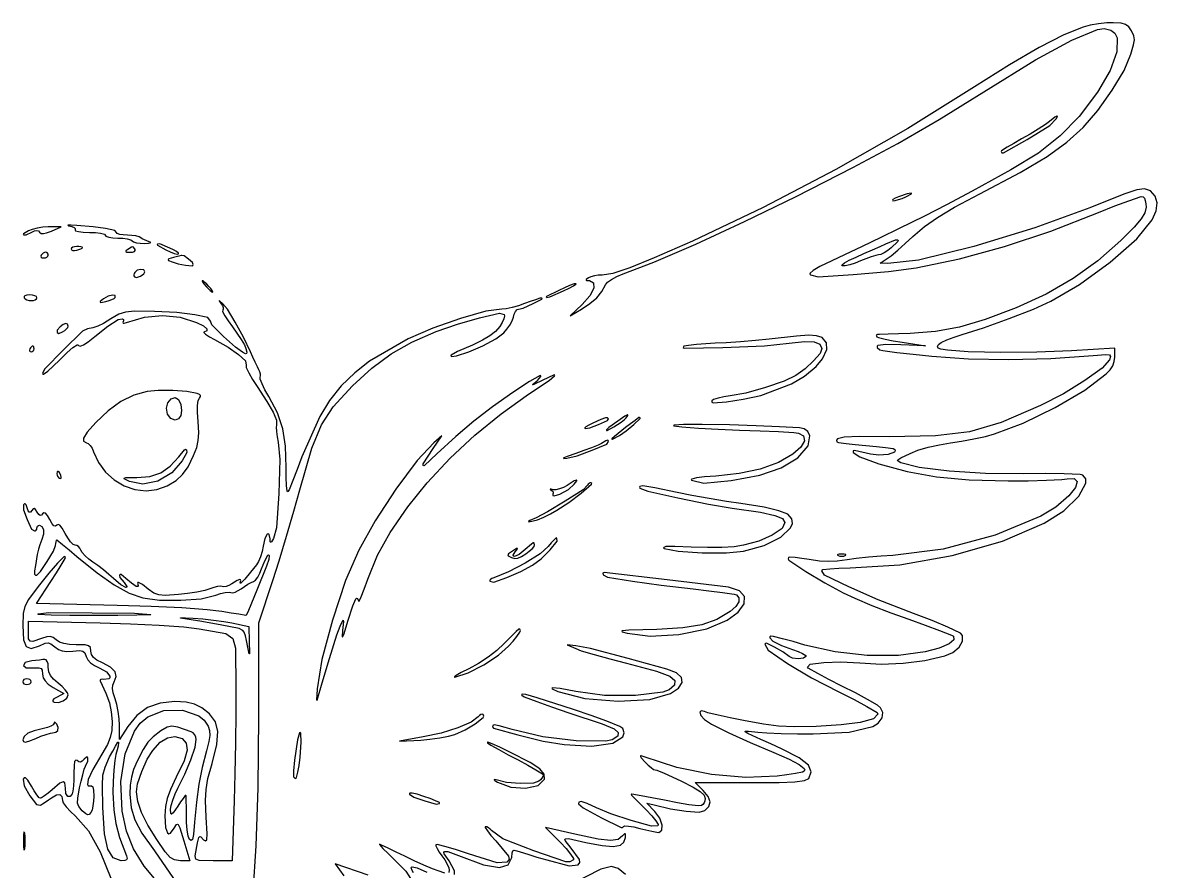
# Model space of a CAD drawing. Extents: x 0 to 79.8, y 5.2 to 101.9.
# Drawn here: x 0 to 79.8, y 42.3 to 101.9 of the extents above; entities that cross this region are included whole.
import ezdxf

# ---------------------------------------------------------------- set-up
doc = ezdxf.new("R2010")
doc.units = 0

msp = doc.modelspace()

# ---------------------------------------------------------------- linework, layer by layer
at = {"color": 7}
for points in [[(74.573646, 101.623028), (73.206004, 101.078644), (71.470859, 100.190175), (69.392203, 98.983058), (66.939251, 97.431751), (62.235274, 94.50242), (57.193212, 91.627242), (52.064414, 88.942971), (47.099941, 86.587571), (44.403603, 85.398491), (42.687133, 84.70435), (41.507246, 84.309046), (40.745383, 84.197205), (40.476267, 84.18177), (40.201421, 84.138092), (39.95942, 84.075109), (39.79995, 84.000268), (39.633868, 83.88758), (39.616642, 83.840649), (39.654167, 83.809721), (39.84995, 83.803331), (40.130333, 83.639782), (40.171969, 83.282622), (39.893812, 82.73874), (39.34995, 82.135913), (38.499951, 81.332999), (39.29995, 81.798467), (39.888828, 82.185692), (40.364645, 82.597247), (40.729804, 83.034878), (40.986768, 83.500269), (41.124012, 83.687859), (41.403488, 83.892119), (41.77956, 84.092534), (42.227731, 84.270574), (44.382285, 85.0937), (47.342759, 86.378747), (50.760305, 87.958549), (54.399931, 89.731703), (58.38585, 91.758112), (61.544326, 93.457004), (64.443408, 95.137986), (67.599915, 97.092972), (71.232539, 99.333516), (73.776329, 100.706658), (75.589386, 101.464116), (76.06369, 101.534889), (76.529992, 101.422928), (76.811451, 101.200867), (76.958267, 100.873795), (76.94214, 99.895922), (76.474645, 98.578599), (75.577761, 97.050961), (74.297175, 95.35226), (72.96619, 93.975777), (71.423798, 92.772524), (69.499912, 91.596961), (66.763599, 90.098212), (64.971624, 89.139593), (63.422329, 88.345422), (61.599922, 87.448133), (60.357799, 86.848835), (59.023251, 86.210095), (57.790897, 85.624537), (56.900609, 85.207058), (56.056944, 84.800684), (55.581384, 84.524866), (55.374739, 84.333681), (55.358286, 84.264186), (55.400611, 84.206662), (55.948705, 84.080766), (58.405966, 84.226469), (60.875301, 84.435814), (62.824239, 84.704487), (65.873945, 85.337654), (69.034899, 86.198595), (72.297205, 87.283939), (75.651353, 88.591172), (76.796968, 89.054104), (77.794136, 89.424452), (78.646112, 89.717278), (78.801349, 89.699366), (78.87796, 89.611914), (78.941576, 89.434004), (78.985295, 89.210198), (78.9999, 88.968326), (78.916008, 88.574826), (78.662627, 88.145716), (78.170487, 87.57111), (77.234628, 86.630132), (75.608825, 85.187376), (73.880384, 83.943537), (71.98411, 82.857452), (69.854656, 81.887354), (67.68713, 81.072124), (65.880048, 80.54167), (64.191431, 80.229151), (62.399921, 80.083497), (61.581955, 80.055954), (60.862944, 80.031728), (60.249969, 80.011065), (60.116591, 80.006538), (60.056984, 79.993744), (60.027435, 79.96179), (60.031445, 79.916011), (60.070529, 79.863003), (60.184013, 79.799348), (60.651006, 79.691981), (61.21321, 79.580148), (61.853859, 79.473563), (63.49992, 79.221394), (61.749922, 79.288702), (60.709086, 79.30617), (60.147012, 79.237845), (60.083338, 79.184067), (60.088266, 79.100867), (60.283214, 78.934361), (60.494946, 78.88102), (61.472257, 78.759097), (62.622619, 78.62673), (63.93321, 78.490373), (66.515321, 78.308889), (69.348214, 78.255396), (72.307154, 78.328482), (75.270099, 78.528001), (76.169799, 78.601162), (76.428897, 78.578078), (76.49897, 78.469564), (76.417463, 78.233086), (75.918495, 77.643971), (74.704188, 76.774417), (73.197808, 75.854424), (71.572277, 75.015763), (68.809147, 73.83454), (66.577311, 73.181703), (64.202814, 72.880724), (60.95569, 72.825748), (58.827721, 72.841999), (57.75811, 72.792036), (57.292769, 72.672523), (57.222715, 72.584996), (57.255696, 72.477848), (57.361741, 72.424507), (57.903586, 72.348916), (58.548068, 72.275125), (59.289347, 72.210862), (60.030973, 72.146236), (60.676571, 72.071344), (61.218238, 71.994314), (61.32798, 71.938893), (61.362645, 71.834156), (61.29927, 71.74385), (60.8566, 71.584205), (60.205953, 71.51806), (59.628059, 71.595805), (58.498005, 71.868928), (58.402084, 71.826341), (58.411457, 71.72181), (58.862686, 71.405582), (60.199924, 70.931315), (62.20641, 70.371006), (64.260035, 70.000207), (66.553929, 69.791845), (69.299913, 69.723879), (70.719218, 69.734019), (72.005262, 69.765443), (73.081178, 69.809877), (73.454299, 69.866569), (73.940767, 69.88943), (74.147807, 69.670099), (74.040466, 69.244233), (73.576364, 68.671678), (72.650456, 67.864598), (71.598598, 67.230345), (68.396095, 65.910139), (64.726863, 64.919445), (61.199923, 64.479621), (60.376047, 64.429078), (59.470838, 64.351265), (58.620434, 64.260044), (57.981759, 64.168926), (57.281115, 64.076844), (56.655428, 64.048761), (56.024722, 64.083907), (55.308359, 64.184149), (54.782308, 64.26794), (54.324197, 64.323798), (53.940449, 64.357519), (53.861115, 64.328143), (53.827414, 64.234215), (53.878493, 64.148487), (55.078781, 63.357287), (56.400594, 62.550577), (57.705665, 61.847289), (58.525862, 61.465368), (59.719279, 60.967448), (61.041557, 60.448353), (62.305659, 59.985245), (63.46497, 59.570916), (64.468194, 59.199609), (65.327345, 58.872493), (65.462775, 58.792367), (65.488063, 58.54427), (65.145205, 58.251944), (64.444436, 57.949732), (63.472558, 57.68778), (61.586019, 57.430471), (59.396175, 57.436698), (57.127914, 57.690193), (54.999931, 58.178772), (54.173646, 58.415538), (53.428683, 58.614471), (52.801181, 58.770486), (52.599934, 58.7927), (52.531992, 58.752279), (52.532396, 58.673223), (52.742547, 58.458816), (53.358724, 58.146132), (54.133542, 57.863402), (54.528224, 57.724738), (54.843752, 57.581155), (55.06162, 57.44969), (55.079113, 57.366619), (54.898857, 57.241565), (54.526305, 57.205235), (54.138054, 57.244622), (53.889932, 57.368295), (53.456178, 57.691953), (52.864939, 58.027066), (52.29815, 58.297472), (52.231711, 58.292154), (52.199934, 58.233565), (52.415436, 57.816188), (53.787016, 56.887117), (55.48004, 55.874416), (57.38685, 54.885433), (58.462605, 54.345758), (59.357502, 53.857742), (60.092978, 53.427266), (60.137392, 53.308624), (59.819856, 52.987574), (58.890879, 52.739774), (57.56167, 52.554731), (55.79993, 52.454251), (54.257578, 52.428825), (53.153737, 52.472084), (52.091181, 52.602472), (50.699936, 52.860658), (49.755152, 53.059783), (48.902126, 53.250934), (48.189221, 53.419935), (47.949939, 53.498007), (47.707628, 53.543471), (47.611472, 53.445021), (47.687652, 53.226196), (47.950789, 52.944789), (48.436389, 52.608635), (49.662458, 51.999037), (51.16096, 51.310979), (52.82044, 50.608269), (53.910545, 50.139338), (54.596247, 49.775669), (54.959897, 49.492163), (55.001678, 49.393685), (54.961023, 49.294738), (54.845209, 49.232549), (54.346017, 49.136777), (53.746421, 49.039869), (53.061564, 48.951178), (50.843903, 48.85603), (48.436323, 49.066159), (46.001255, 49.557964), (43.699945, 50.307072), (43.484434, 50.381575), (43.457113, 50.375175), (43.448863, 50.348354), (43.497804, 50.252602), (43.784808, 49.932337), (43.985145, 49.728631), (44.186147, 49.556594), (44.363964, 49.431297), (44.4702, 49.400312), (44.606258, 49.373173), (45.100802, 49.163633), (45.68299, 48.903302), (46.335335, 48.594597), (47.15562, 48.178891), (47.641582, 47.876104), (47.913514, 47.624035), (47.99994, 47.388322), (47.979575, 47.227351), (47.919717, 47.074642), (47.831313, 46.952742), (47.726843, 46.882964), (47.532257, 46.859015), (46.850442, 46.949711), (46.038182, 47.081379), (45.126846, 47.257349), (44.23455, 47.436256), (43.483473, 47.575952), (42.826228, 47.691173), (42.80794, 47.686235), (42.799946, 47.669062), (42.817864, 47.624189), (43.108383, 47.320035), (43.447444, 46.973784), (43.849945, 46.575628), (44.249653, 46.163113), (44.533321, 45.816273), (44.696114, 45.555986), (44.699547, 45.50064), (44.660069, 45.461699), (44.217807, 45.440435), (42.786816, 45.836964), (41.3617, 46.295548), (40.356598, 46.723635), (39.701659, 47.034512), (39.279635, 47.174563), (39.117175, 47.137619), (39.094589, 47.00899), (39.405055, 46.71694), (40.714596, 46.034293), (42.086043, 45.351873), (42.17869, 45.348544), (42.24315, 45.415175), (42.315361, 45.463511), (42.604503, 45.441302), (42.970231, 45.383676), (43.393531, 45.285564), (43.831047, 45.176338), (44.241196, 45.084109), (44.586917, 45.014968), (44.743529, 45.000317), (44.95227, 45.147255), (44.978544, 45.504937), (44.794964, 45.997852), (44.449944, 46.467901), (43.899945, 47.057373), (44.399944, 46.926925), (45.559267, 46.664098), (46.655618, 46.497335), (47.573377, 46.426524), (47.960244, 46.529275), (48.254041, 46.813736), (48.344045, 47.147242), (48.215259, 47.528061), (47.864721, 47.950917), (47.299941, 48.500313), (51.142678, 48.500313), (53.197295, 48.511729), (54.302281, 48.557956), (54.97366, 48.640781), (55.272812, 48.800313), (55.453774, 49.258007), (55.268055, 49.724505), (54.608708, 50.240959), (53.351619, 50.875695), (52.606018, 51.218226), (51.896992, 51.544796), (51.297089, 51.821827), (50.999936, 51.960353), (50.808528, 52.071547), (50.7973, 52.10169), (50.821369, 52.123029), (51.038022, 52.124699), (51.699935, 52.047832), (52.337266, 51.992238), (53.340558, 51.950166), (54.478213, 51.924845), (55.59993, 51.922511), (58.13015, 52.054596), (59.782177, 52.447914), (60.16454, 52.686552), (60.433582, 53.048168), (60.492357, 53.422313), (60.331497, 53.765187), (60.104775, 53.9503), (59.408035, 54.35241), (58.560717, 54.81214), (57.61397, 55.293651), (56.688502, 55.760383), (55.909055, 56.17412), (55.242972, 56.541982), (55.19993, 56.615233), (55.385336, 56.833774), (56.33744, 56.951017), (57.536544, 56.988359), (58.86019, 56.913673), (60.370919, 56.84175), (61.927942, 56.905031), (63.449074, 57.096893), (64.851809, 57.410582), (65.402683, 57.651226), (65.846383, 58.028996), (66.096587, 58.457578), (66.092365, 58.84786), (65.941481, 59.010818), (65.047881, 59.423575), (63.949899, 59.890543), (62.637832, 60.399297), (60.171191, 61.364308), (58.091954, 62.273767), (56.392811, 63.091497), (56.199929, 63.402527), (56.272199, 63.48613), (56.755905, 63.545353), (57.391927, 63.587103), (58.201243, 63.600294), (61.67578, 63.819226), (65.370204, 64.476863), (68.8934, 65.480836), (71.844796, 66.744096), (73.22787, 67.624513), (74.279315, 68.651268), (74.769947, 69.558232), (74.764047, 69.87654), (74.562794, 70.123222), (74.371146, 70.181063), (73.245924, 70.212958), (71.929556, 70.23027), (70.412799, 70.222922), (67.697884, 70.251304), (65.162719, 70.404266), (63.036968, 70.651984), (61.741965, 70.984851), (61.556538, 71.095963), (61.530702, 71.150304), (61.552372, 71.206437), (61.75092, 71.349661), (62.399921, 71.657255), (62.959585, 71.875731), (63.68054, 72.084552), (64.469916, 72.262337), (65.245179, 72.38712), (66.012245, 72.50277), (66.875723, 72.6666), (67.701874, 72.850067), (68.345175, 73.025042), (70.363666, 73.777777), (72.603291, 74.87521), (74.6834, 76.10348), (76.186523, 77.25182), (76.467506, 77.540336), (76.656125, 77.819667), (76.763458, 78.108493), (76.799903, 78.424463), (76.799903, 79.045564), (73.749907, 78.87292), (71.329107, 78.775864), (68.782867, 78.751913), (66.497304, 78.794642), (65.037184, 78.914614), (64.572647, 78.986357), (64.381363, 79.060673), (64.338054, 79.164488), (64.410378, 79.312877), (64.580201, 79.446368), (64.996125, 79.634944), (65.509506, 79.831159), (66.073109, 80.010084), (67.561282, 80.481727), (69.36312, 81.131031), (71.090034, 81.807168), (72.299909, 82.351235), (74.326099, 83.521769), (76.477419, 85.10185), (78.351356, 86.750138), (79.422714, 88.084174), (79.713896, 88.709648), (79.78973, 89.278264), (79.64634, 89.754482), (79.303415, 90.116349), (78.886025, 90.250109), (78.357809, 90.188715), (77.446763, 89.883795), (75.05342, 88.932627), (71.170713, 87.51216), (66.891781, 86.21553), (62.994835, 85.232677), (60.842832, 85.010757), (60.299924, 85.021248), (60.799924, 85.356348), (61.071557, 85.559498), (61.534922, 85.953025), (62.065546, 86.423243), (62.599921, 86.917022), (63.416349, 87.612716), (64.329746, 88.252178), (65.530876, 88.961479), (67.299915, 89.903557), (70.140394, 91.417069), (72.03569, 92.542968), (73.419971, 93.531866), (74.565843, 94.569125), (75.615583, 95.776411), (76.623826, 97.188176), (77.453362, 98.587204), (77.937525, 99.736155), (78.124804, 100.379059), (78.177778, 100.740934), (78.134415, 101.030675), (77.985082, 101.366805), (77.783966, 101.648865), (77.561099, 101.81172), (77.241669, 101.899703), (76.69334, 101.944039), (76.232035, 101.934913), (75.660888, 101.867807), (75.077333, 101.759611), (74.573646, 101.623028), (74.573646, 101.623028)], [(72.199909, 94.988812), (71.916309, 94.782573), (71.420848, 94.466258), (70.841707, 94.115238), (70.249911, 93.775184), (69.694034, 93.458697), (69.22585, 93.179747), (68.825083, 92.93242), (68.799913, 92.88713), (68.858817, 92.784471), (68.97717, 92.783519), (70.63181, 93.737359), (72.222896, 94.71053), (72.687892, 95.180811), (72.765302, 95.339859), (72.758888, 95.368251), (72.730359, 95.374024), (72.580182, 95.288763), (72.199909, 94.988812), (72.199909, 94.988812)], [(61.599922, 89.700261), (61.349429, 89.595809), (61.193673, 89.508059), (61.167531, 89.456761), (61.199923, 89.424498), (61.354881, 89.440016), (61.588047, 89.500826), (61.848198, 89.588331), (62.099922, 89.693038), (62.498435, 89.897204), (62.514647, 89.935453), (62.482003, 89.961148), (62.19784, 89.916469), (61.599922, 89.700261), (61.599922, 89.700261)], [(0.399999, 87.300264), (0.061479, 87.088667), (0.043312, 87.047676), (0.071992, 87.013214), (0.238421, 87.022291), (0.638582, 87.220913), (0.841968, 87.314319), (0.989543, 87.341206), (1.101066, 87.307433), (1.190379, 87.215829), (1.296077, 87.130167), (1.454527, 87.109581), (1.684176, 87.158522), (2.014943, 87.287352), (2.699996, 87.584607), (1.799998, 87.585348), (1.418751, 87.564648), (1.017499, 87.501911), (0.65471, 87.410092), (0.399999, 87.300264), (0.399999, 87.300264)], [(3.253387, 87.667371), (3.45734, 87.617821), (3.610381, 87.545999), (3.69107, 87.465057), (3.691583, 87.386652), (3.686688, 87.343751), (3.716633, 87.312642), (3.926616, 87.253466), (4.257102, 87.212974), (4.688191, 87.200264), (5.114385, 87.185836), (5.473401, 87.141514), (5.74133, 87.078498), (5.799993, 87.000265), (5.853049, 86.922594), (6.0609, 86.859015), (6.347765, 86.814724), (6.688188, 86.800265), (7.037354, 86.785642), (7.351786, 86.741515), (7.60005, 86.678043), (7.69999, 86.600265), (7.794141, 86.524291), (8.004133, 86.46583), (8.270103, 86.429246), (8.561793, 86.423466), (8.836245, 86.438129), (8.97569, 86.467469), (8.989456, 86.483996), (8.981491, 86.503976), (8.899989, 86.542878), (8.732911, 86.59297), (8.561676, 86.663876), (8.410798, 86.743575), (8.30999, 86.819678), (8.189161, 86.889633), (7.952552, 86.947217), (7.664878, 86.986998), (7.359991, 87.000265), (7.068714, 87.013212), (6.823241, 87.052844), (6.646396, 87.109841), (6.599992, 87.179257), (6.485266, 87.32632), (5.832852, 87.467498), (4.946448, 87.593696), (3.799995, 87.689965), (3.40558, 87.712225), (3.18568, 87.71292), (3.17593, 87.704931), (3.180909, 87.693351), (3.253387, 87.667371), (3.253387, 87.667371)], [(3.399996, 86.01899), (3.431503, 85.958225), (3.517496, 85.92169), (3.646731, 85.915393), (3.799995, 85.942316), (3.953272, 85.987957), (4.082495, 86.038714), (4.179422, 86.088178), (4.199995, 86.123592), (4.178084, 86.153522), (4.082495, 86.177743), (3.953324, 86.194731), (3.799995, 86.200266), (3.646867, 86.186957), (3.517496, 86.147016), (3.429907, 86.088286), (3.399996, 86.01899), (3.399996, 86.01899)], [(7.399991, 86.000266), (7.256598, 85.897042), (7.242787, 85.871794), (7.251062, 85.844231), (7.318023, 85.810439), (7.561794, 85.803329), (7.732096, 85.816161), (7.853307, 85.859335), (7.907727, 85.924342), (7.89999, 86.000266), (7.798683, 86.148326), (7.733806, 86.180641), (7.649739, 86.15704), (7.399991, 86.000266), (7.399991, 86.000266)], [(10.06886, 85.976966), (10.371588, 85.829651), (10.644728, 85.723348), (10.866866, 85.659831), (10.949567, 85.683181), (10.962178, 85.71435), (10.948547, 85.745086), (10.815792, 85.85106), (10.606984, 85.973558), (10.337119, 86.09764), (9.637685, 86.381784), (9.47715, 86.378032), (9.451724, 86.340568), (9.47372, 86.300994), (10.06886, 85.976966), (10.06886, 85.976966)], [(61.073, 86.116842), (60.829767, 85.9235), (60.572921, 85.759081), (60.338109, 85.641956), (60.175348, 85.606586), (59.994154, 85.579783), (59.671818, 85.480788), (59.298293, 85.345805), (58.916993, 85.187212), (58.534726, 85.033867), (58.158294, 84.914599), (57.833305, 84.839113), (57.645454, 84.839203), (57.613043, 84.867459), (57.621576, 84.909602), (57.781427, 85.047055), (58.121897, 85.240192), (58.603809, 85.461824), (59.158648, 85.702176), (59.75419, 85.963397), (60.3035, 86.207024), (60.699924, 86.386328), (61.375732, 86.684695), (61.537584, 86.666485), (61.568872, 86.610138), (61.545577, 86.550045), (61.073, 86.116842), (61.073, 86.116842)], [(1.299998, 85.600266), (1.27841, 85.524337), (1.304293, 85.459017), (1.377868, 85.41492), (1.488195, 85.400267), (1.607417, 85.415175), (1.708406, 85.459017), (1.775994, 85.523991), (1.799998, 85.600266), (1.785674, 85.676613), (1.744715, 85.741516), (1.683608, 85.784955), (1.611801, 85.800266), (1.530686, 85.785606), (1.442578, 85.741516), (1.361239, 85.676769), (1.299998, 85.600266), (1.299998, 85.600266)], [(10.599987, 85.421122), (10.283791, 85.328776), (10.232708, 85.279099), (10.25567, 85.22669), (10.499987, 85.123916), (10.940896, 84.986619), (11.452892, 84.895775), (11.91394, 84.855823), (11.974519, 84.878326), (11.999985, 84.93772), (11.942094, 85.069662), (11.655431, 85.314996), (11.351902, 85.538269), (11.199986, 85.57397), (11.136874, 85.562006), (10.982486, 85.523471), (10.798774, 85.47545), (10.599987, 85.421122), (10.599987, 85.421122)], [(7.891766, 84.386962), (7.848093, 84.29859), (7.82551, 84.209465), (7.825973, 84.13285), (7.851337, 84.082254), (8.006268, 84.035629), (8.277974, 84.123623), (8.52523, 84.27102), (8.599989, 84.421666), (8.517303, 84.552622), (8.305713, 84.595014), (8.057113, 84.533713), (7.891766, 84.386962), (7.891766, 84.386962)], [(12.899984, 83.400269), (13.04593, 83.247052), (13.185017, 83.117769), (13.305183, 83.019607), (13.361978, 83.00027), (13.376868, 83.008457), (13.37793, 83.025415), (13.326267, 83.117769), (13.231903, 83.246693), (13.099983, 83.400269), (12.954037, 83.553486), (12.81495, 83.682769), (12.694785, 83.780931), (12.637989, 83.800268), (12.6231, 83.792081), (12.622037, 83.775123), (12.6737, 83.682769), (12.768065, 83.553845), (12.899984, 83.400269), (12.899984, 83.400269)], [(37.699953, 83.113471), (36.838944, 82.690314), (36.8215, 82.654737), (36.851125, 82.628425), (37.080077, 82.667386), (38.024303, 83.088748), (38.42352, 83.277034), (38.725229, 83.436364), (38.909747, 83.552002), (38.917137, 83.572611), (38.899951, 83.586174), (38.774833, 83.567365), (38.464952, 83.451009), (38.097548, 83.297291), (37.699953, 83.113471), (37.699953, 83.113471)], [(35.299956, 82.191079), (34.873086, 82.041571), (34.417457, 81.915211), (33.998654, 81.826802), (33.699958, 81.800291), (32.573927, 81.660411), (30.777794, 81.149708), (28.833858, 80.463666), (27.099966, 79.705227), (24.393214, 78.133823), (23.346365, 77.324412), (22.403401, 76.396047), (21.580993, 75.365355), (20.887925, 74.243599), (19.625221, 71.411195), (19.298642, 70.522988), (18.998907, 69.749756), (18.734383, 69.097265), (18.649385, 68.969696), (18.613615, 68.961458), (18.590561, 68.990022), (18.550834, 69.402996), (18.526866, 69.96286), (18.527917, 70.658784), (18.483809, 72.166937), (18.289259, 73.389968), (17.909562, 74.502162), (17.301652, 75.664894), (17.038616, 76.124), (16.834361, 76.53947), (16.692247, 76.884991), (16.703984, 77.006757), (16.732176, 77.099996), (16.723288, 77.237141), (16.683397, 77.39201), (16.615868, 77.542141), (16.513929, 77.737494), (16.357748, 78.059449), (16.183702, 78.429444), (16.01473, 78.800275), (15.519098, 79.829146), (14.943765, 80.882055), (14.39281, 81.792635), (14.05088, 82.200271), (13.839778, 82.391961), (13.814773, 82.398842), (13.808018, 82.393153), (13.809187, 82.3844), (13.959201, 82.181869), (14.040714, 82.05069), (14.089639, 81.919835), (14.101217, 81.808571), (14.070001, 81.736956), (14.05444, 81.641826), (14.217139, 81.337677), (14.44908, 80.968931), (14.748551, 80.55536), (15.067171, 80.117151), (15.35887, 79.672976), (15.5911, 79.279114), (15.695722, 79.033109), (15.769667, 78.764563), (15.749995, 78.680354), (15.677428, 78.663341), (15.468906, 78.764417), (14.95862, 79.119942), (14.13305, 79.882662), (13.304178, 80.702803), (13.199983, 80.956712), (13.012841, 81.20052), (12.101123, 81.400158), (10.849898, 81.552899), (9.272004, 81.629554), (7.869526, 81.648664), (7.234166, 81.597498), (6.763463, 81.446502), (6.193155, 81.119487), (5.681567, 80.799258), (5.291457, 80.601382), (4.937646, 80.482804), (4.550597, 80.415575), (4.205792, 80.254895), (2.862001, 78.932476), (1.527096, 77.581848), (1.399998, 77.269528), (1.423434, 77.230197), (1.469179, 77.232086), (1.756467, 77.440603), (2.147614, 77.782792), (2.61351, 78.244953), (3.128852, 78.755741), (3.530447, 79.097836), (3.820469, 79.287734), (3.884102, 79.29322), (3.930493, 79.24932), (4.039323, 79.193528), (4.267816, 79.281307), (4.605235, 79.500833), (5.066978, 79.872081), (5.978067, 80.596412), (6.708306, 81.064186), (7.010185, 81.116212), (7.084753, 81.059681), (7.078985, 80.966284), (7.035103, 80.869291), (7.056368, 80.822387), (7.133197, 80.816724), (7.292932, 80.869889), (8.55747, 81.230794), (9.835876, 81.352294), (11.073067, 81.230299), (12.21562, 80.869354), (12.704184, 80.624841), (12.956041, 80.409206), (12.942928, 80.267596), (12.749984, 80.190961), (12.726929, 80.174739), (12.732367, 80.147079), (12.867171, 80.031822), (13.132939, 79.862584), (13.499983, 79.662287), (14.458007, 79.121138), (15.186363, 78.606895), (15.661107, 78.159705), (15.715913, 77.869677), (15.718499, 77.702245), (15.89805, 77.312661), (16.155756, 76.849207), (16.480703, 76.350667), (17.172459, 75.314029), (17.61206, 74.547329), (17.856005, 73.980964), (17.855927, 73.650453), (17.832742, 73.499085), (17.853596, 73.191236), (17.900697, 72.824864), (17.973208, 72.437985), (18.093466, 71.220102), (18.015481, 68.841297), (17.860048, 66.418861), (17.62684, 65.669666), (17.490231, 65.440274), (17.44451, 65.411908), (17.423586, 65.418678), (17.413884, 65.438413), (17.40606, 65.650291), (17.339525, 65.9477), (17.277716, 65.995452), (17.203639, 65.970687), (17.032234, 65.670351), (16.915138, 65.131666), (16.840139, 64.766017), (16.722548, 64.385669), (16.583122, 64.045634), (16.44243, 63.811873), (16.028961, 63.28995), (15.611069, 62.807896), (15.33101, 62.523658), (15.302132, 62.522112), (15.295649, 62.550295), (15.345352, 62.723918), (15.328183, 62.769891), (15.281745, 62.785761), (15.085798, 62.72072), (14.70174, 62.483056), (14.502622, 62.370145), (14.304705, 62.293055), (14.134696, 62.258264), (14.030024, 62.281729), (13.916404, 62.310114), (13.70039, 62.283635), (13.441976, 62.221164), (13.17123, 62.125448), (12.81168, 62.012325), (12.245138, 61.897087), (11.599547, 61.797348), (10.961176, 61.730273), (10.025405, 61.670755), (9.564261, 61.699939), (9.222879, 61.826371), (8.832307, 62.103793), (8.415831, 62.433931), (8.152182, 62.577539), (8.102321, 62.571797), (8.077649, 62.528088), (8.119088, 62.369394), (8.124252, 62.32584), (8.094256, 62.293842), (7.978741, 62.301713), (7.658748, 62.518554), (7.249991, 62.864911), (6.923973, 63.127378), (6.85965, 63.138357), (6.811385, 63.094443), (6.834533, 62.92375), (7.130989, 62.566044), (7.317529, 62.291215), (7.309228, 62.233047), (7.252035, 62.219573), (6.898017, 62.42067), (6.390103, 62.851251), (6.064581, 63.136114), (5.671249, 63.456512), (5.274537, 63.762135), (4.939804, 64.000294), (4.64808, 64.217424), (4.383643, 64.45623), (4.1778, 64.682746), (4.086216, 64.850292), (4.021836, 64.98409), (3.923314, 65.09748), (3.807021, 65.174158), (3.690583, 65.200292), (3.554845, 65.251881), (3.366675, 65.444179), (3.167426, 65.712641), (2.984562, 66.030544), (2.78008, 66.402357), (2.623561, 66.601853), (2.501448, 66.654755), (2.400695, 66.601419), (2.305711, 66.531854), (2.198597, 66.554999), (2.068583, 66.701855), (1.899998, 67.00029), (1.734622, 67.291884), (1.603468, 67.441228), (1.496038, 67.468834), (1.403168, 67.405418), (1.316477, 67.305224), (1.232953, 67.288862), (1.142352, 67.353321), (1.027024, 67.526294), (0.906198, 67.709286), (0.816164, 67.770825), (0.730367, 67.749817), (0.631406, 67.633382), (0.539237, 67.529971), (0.462983, 67.52482), (0.392322, 67.609889), (0.314287, 67.833382), (0.245922, 68.027381), (0.181237, 68.114093), (0.120563, 68.112528), (0.064047, 68.032809), (0.050453, 67.694895), (0.30479, 67.001085), (0.616101, 66.331195), (0.830374, 66.200291), (0.895074, 66.215662), (0.950172, 66.259041), (0.98716, 66.32391), (0.999999, 66.400291), (1.013555, 66.476654), (1.052463, 66.54154), (1.110466, 66.584946), (1.178601, 66.60029), (1.355669, 66.516304), (1.454504, 66.297608), (1.452011, 65.971983), (1.343991, 65.600292), (1.198684, 65.218626), (1.109234, 64.92004), (1.029218, 64.542793), (0.896615, 63.780267), (0.839561, 63.386927), (0.840504, 63.170904), (0.894867, 63.090081), (0.986247, 63.091795), (1.261754, 63.351537), (1.727442, 64.050019), (2.156182, 64.770575), (2.306993, 65.181639), (2.332008, 65.308009), (2.355557, 65.424125), (2.375751, 65.521372), (2.384695, 65.559655), (2.394832, 65.570512), (2.409451, 65.567883), (2.810301, 65.244573), (3.269443, 64.865506), (3.812079, 64.403676), (5.229498, 63.246547), (6.43409, 62.40676), (7.490083, 61.834014), (8.445216, 61.505322), (9.623568, 61.337161), (11.111642, 61.32096), (12.556601, 61.433927), (13.571279, 61.678588), (13.919391, 61.791809), (14.24471, 61.867981), (14.514191, 61.905055), (14.640291, 61.875384), (14.751649, 61.853812), (14.935906, 61.902782), (15.151205, 62.001034), (15.368994, 62.140248), (15.596481, 62.297416), (15.840902, 62.449591), (16.067189, 62.576702), (16.229848, 62.649799), (16.373365, 62.748284), (16.534578, 62.960734), (16.686204, 63.234877), (16.804008, 63.536292), (17.01821, 64.108415), (17.243842, 64.497393), (17.294322, 64.514394), (17.32832, 64.473389), (17.302789, 64.200293), (17.143362, 63.7316), (16.509886, 62.150455), (15.839315, 60.49328), (15.719026, 60.273358), (15.698294, 60.264528), (15.2062, 60.339295), (14.653165, 60.426695), (13.999982, 60.535658), (12.976314, 60.662295), (11.199839, 60.782865), (9.037667, 60.887125), (6.633654, 60.962598), (0.967323, 61.100297), (1.98366, 62.656481), (2.373179, 63.261929), (2.701447, 63.792199), (2.976174, 64.250697), (2.999996, 64.337476), (2.963521, 64.393304), (2.897743, 64.382325), (2.444652, 63.93287), (1.831274, 63.232077), (1.091659, 62.297947), (0.414872, 61.381355), (0.145941, 60.88787), (0.031483, 60.393596), (0, 59.560984), (0.046974, 58.534112), (0.240405, 58.063586), (0.5955, 57.930804), (1.184087, 58.122341), (1.581833, 58.303495), (1.797594, 58.339106), (1.98789, 58.272022), (2.264051, 58.052193), (2.517671, 57.869728), (2.783948, 57.764629), (3.103168, 57.726672), (3.523672, 57.74903), (3.997156, 57.784327), (4.229963, 57.744292), (4.36902, 57.620507), (4.468307, 57.368799), (4.573312, 57.144859), (4.768535, 56.932232), (5.049712, 56.734865), (5.413553, 56.557074), (5.903335, 56.288435), (6.138694, 55.984395), (6.134423, 55.870981), (6.051137, 55.79388), (5.708031, 55.763943), (5.579188, 55.776868), (5.484533, 55.760819), (5.439259, 55.720053), (5.439327, 55.663943), (5.847767, 54.788088), (6.097079, 54.101204), (6.232631, 53.475063), (6.284511, 52.800308), (6.260116, 52.168534), (6.16247, 51.680612), (5.953777, 51.180998), (5.560987, 50.492246), (4.941296, 49.433505), (4.606685, 48.724011), (4.549737, 48.366021), (4.598898, 48.281366), (4.696265, 48.271208), (4.843023, 48.278753), (4.938383, 48.194914), (4.98677, 47.979711), (4.996931, 47.544037), (4.981758, 47.199024), (4.938852, 46.860034), (4.877271, 46.570656), (4.803515, 46.400316), (4.684007, 46.259619), (4.571226, 46.229174), (4.430878, 46.29836), (4.186731, 46.525719), (3.95254, 46.809916), (3.858952, 47.062512), (3.866525, 47.408167), (3.997385, 48.125717), (4.101563, 48.600875), (4.218513, 49.05729), (4.332178, 49.44309), (4.417233, 49.647598), (4.572113, 50.004223), (4.592014, 50.253762), (4.555759, 50.301805), (4.495579, 50.300789), (4.326674, 50.157271), (4.18755, 50.000207), (4.071988, 49.937832), (3.959296, 49.953378), (3.833036, 50.047271), (3.727701, 50.072172), (3.649996, 49.989228), (3.609525, 49.712302), (3.599995, 49.15667), (3.591122, 48.703367), (3.564464, 48.270506), (3.526111, 47.905355), (3.479039, 47.71782), (3.337068, 47.527131), (3.175673, 47.529667), (3.042204, 47.744722), (2.999996, 48.112117), (2.966027, 48.475309), (2.845081, 48.563929), (2.622947, 48.469356), (2.069441, 48.000314), (1.79725, 47.77058), (1.544799, 47.577017), (1.329342, 47.427431), (1.243039, 47.401855), (1.165423, 47.438852), (0.997556, 47.652178), (0.807031, 47.926642), (0.608218, 48.251854), (0.358195, 48.663385), (0.206483, 48.838013), (0.109589, 48.842089), (0.040868, 48.73637), (0.096375, 48.274294), (0.49311, 47.5778), (0.964272, 46.972691), (1.257556, 46.925976), (1.384729, 47.003193), (1.582287, 47.130929), (1.804721, 47.278614), (2.022573, 47.427199), (2.380557, 47.637257), (2.61408, 47.663373), (2.753186, 47.535364), (2.799996, 47.242196), (2.85001, 47.084421), (3.067385, 46.800993), (3.361673, 46.477642), (3.710256, 46.149502), (4.621195, 45.106754), (5.458886, 43.627584), (6.193817, 41.792863)], [(0.1, 82.60027), (0.175204, 82.523559), (0.30133, 82.45902), (0.45414, 82.415086), (0.611803, 82.40027), (0.760355, 82.415027), (0.885966, 82.45902), (0.970506, 82.523913), (0.999999, 82.60027), (0.962755, 82.676886), (0.849657, 82.74152), (0.684197, 82.785657), (0.488196, 82.80027), (0.295867, 82.786536), (0.158956, 82.742807), (0.095647, 82.67723), (0.1, 82.60027), (0.1, 82.60027)], [(5.692022, 82.519174), (5.450675, 82.338454), (5.43946, 82.317902), (5.447153, 82.295789), (5.501435, 82.277685), (5.856751, 82.343054), (6.074957, 82.396187), (6.276564, 82.468929), (6.43759, 82.549344), (6.514751, 82.62415), (6.491887, 82.747881), (6.326871, 82.792208), (6.009796, 82.703386), (5.692022, 82.519174), (5.692022, 82.519174)], [(16.201664, 40.775837), (16.422046, 44.062459), (16.555913, 48.143883), (16.59927, 53.124118), (16.599979, 59.74792), (17.587478, 62.724106), (18.031959, 64.107998), (18.555581, 65.824786), (19.071919, 67.582093), (19.496447, 69.100287), (20.343687, 72.012748), (21.007904, 73.654034), (21.84042, 74.929581), (23.182945, 76.401405), (24.564107, 77.656441), (25.909969, 78.646948), (27.36543, 79.469773), (29.078257, 80.217474), (30.579763, 80.745439), (32.126158, 81.186963), (33.533145, 81.521661), (33.85122, 81.429009), (33.883313, 81.32546), (33.826488, 81.116663), (33.711909, 80.860398), (33.546374, 80.586353), (33.248815, 80.232319), (32.858731, 79.914708), (32.3379, 79.605832), (31.634374, 79.276078), (30.588475, 78.812261), (30.122118, 78.551444), (30.104579, 78.501998), (30.146801, 78.470855), (30.500372, 78.513733), (31.366508, 78.78776), (32.364298, 79.225576), (33.278281, 79.714848), (33.84024, 80.139249), (34.056311, 80.379173), (34.258711, 80.672543), (34.419436, 80.972092), (34.50613, 81.22838), (34.571413, 81.447685), (34.66361, 81.633819), (34.767114, 81.763554), (34.865847, 81.805516), (35.191001, 81.875069), (35.895419, 82.189227), (36.517141, 82.500247), (36.537147, 82.544086), (36.499954, 82.574726), (36.374288, 82.559077), (36.064954, 82.464849), (35.697542, 82.340128), (35.299956, 82.191079), (35.299956, 82.191079)], [(2.639997, 80.560273), (2.429153, 80.310416), (2.413232, 80.150294), (2.532937, 80.093636), (2.799996, 80.200273), (2.95308, 80.296421), (3.082496, 80.408145), (3.172754, 80.518445), (3.199996, 80.607309), (3.149111, 80.742772), (3.028433, 80.791557), (2.845942, 80.728315), (2.639997, 80.560273), (2.639997, 80.560273)], [(52.499934, 79.689398), (51.540648, 79.589945), (50.476186, 79.499262), (49.468127, 79.429225), (48.699939, 79.39539), (48.043378, 79.36672), (47.39369, 79.315737), (46.831941, 79.251977), (46.499941, 79.183829), (46.451456, 79.109283), (46.518971, 79.051407), (49.230332, 79.106284), (52.157318, 79.226971), (53.899932, 79.404106), (54.968255, 79.528252), (55.659026, 79.501507), (56.051175, 79.334418), (56.199929, 79.035698), (56.082123, 78.689712), (55.62161, 78.157386), (55.016937, 77.604566), (54.359937, 77.138241), (53.547497, 76.73839), (52.234501, 76.285537), (50.850461, 75.896804), (49.747294, 75.693343), (49.296653, 75.624973), (48.896351, 75.534911), (48.577466, 75.437114), (48.469071, 75.350333), (48.468139, 75.254981), (48.552142, 75.209855), (49.494357, 75.286077), (50.667442, 75.460805), (51.899935, 75.73134), (54.058258, 76.541394), (54.97119, 77.091307), (55.796992, 77.765025), (56.24861, 78.31197), (56.550659, 78.953745), (56.534389, 79.434823), (56.213077, 79.793237), (55.814268, 79.925866), (55.290551, 79.958051), (54.421892, 79.900323), (52.499934, 79.689398), (52.499934, 79.689398)], [(0.499999, 79.000275), (0.468697, 78.923855), (0.474919, 78.859025), (0.517207, 78.815932), (0.588196, 78.800275), (0.669047, 78.815499), (0.737782, 78.859025), (0.783787, 78.923964), (0.799999, 79.000275), (0.79353, 79.076844), (0.774091, 79.141524), (0.745529, 79.185382), (0.711803, 79.200274), (0.669657, 79.187167), (0.613204, 79.141524), (0.553798, 79.076829), (0.499999, 79.000275), (0.499999, 79.000275)], [(34.478551, 75.93799), (33.041408, 74.921651), (31.727577, 73.909261), (30.450059, 72.831123), (29.122031, 71.616561), (28.253485, 70.799464), (28.204567, 70.783386), (28.160665, 70.810293), (28.160281, 70.931385), (28.866612, 72.000283), (29.465187, 72.900282), (28.909582, 72.400283), (27.737548, 71.149851), (26.24541, 69.143262), (24.776631, 66.909372), (23.629106, 64.857032), (22.707742, 62.726137), (21.784216, 59.935624), (21.041185, 57.153279), (20.712712, 55.088803), (20.681076, 54.656542), (20.672889, 54.366927), (20.691242, 54.297002), (20.705386, 54.289843), (20.717296, 54.300306), (21.058095, 55.523378), (21.572784, 57.220512), (22.097966, 58.88952), (22.329777, 59.500299), (22.511405, 59.903607), (22.529022, 59.915359), (22.547432, 59.904891), (22.56293, 59.827303), (22.494106, 59.200299), (22.458477, 58.778613), (22.475597, 58.754231), (22.503273, 58.765261), (22.601958, 58.989128), (22.875812, 59.862937), (23.219102, 60.93358), (23.427823, 61.428657), (23.477688, 61.465128), (23.536833, 61.447282), (23.610102, 61.28363), (23.630195, 61.258821), (23.659364, 61.271797), (23.805218, 61.573396), (24.013452, 62.101644), (24.260101, 62.808364), (24.946723, 64.501956), (25.836293, 66.098318), (27.079688, 67.890845), (28.450349, 69.588041), (30.064778, 71.321066), (31.79378, 72.939803), (33.638794, 74.446205), (35.580794, 75.825321), (37.026483, 76.789397), (37.40938, 77.105107), (37.414072, 77.155805), (37.365133, 77.169849), (36.541986, 76.788967), (35.946651, 76.499343), (35.869736, 76.481164), (35.856581, 76.49021), (35.860721, 76.505628), (36.199954, 76.78452), (36.443392, 77.055822), (36.43913, 77.111941), (36.383902, 77.122771), (35.640928, 76.704302), (34.478551, 75.93799), (34.478551, 75.93799)], [(8.744516, 75.996449), (7.814353, 75.739233), (6.907634, 75.294822), (6.019073, 74.658113), (5.143113, 73.825688), (4.529582, 73.137496), (4.264572, 72.723758), (4.282128, 72.505436), (4.480429, 72.400283), (4.60354, 72.356384), (4.743224, 72.214575), (4.876253, 72.010052), (4.981249, 71.768087), (5.331522, 71.011997), (5.822883, 70.338997), (6.430486, 69.784864), (7.138037, 69.365797), (7.889443, 69.112602), (8.677545, 69.025337), (9.43884, 69.113889), (10.157955, 69.379005), (10.789487, 69.758793), (11.246344, 70.167897), (11.625069, 70.705042), (12.018486, 71.495529), (12.239681, 72.071882), (12.349982, 72.5586), (12.377213, 73.106948), (12.331595, 73.903688), (12.293706, 74.524726), (12.298515, 75.014411), (12.338867, 75.377207), (12.425587, 75.545881), (12.502726, 75.650457), (12.504037, 75.734648), (12.432311, 75.804612), (12.270117, 75.864028), (11.55308, 76.000828), (10.552818, 76.071944), (9.533838, 76.075836), (8.744516, 75.996449), (8.744516, 75.996449)], [(11.117745, 75.100727), (11.177854, 74.668362), (11.120464, 74.314802), (10.956732, 74.086316), (10.7133, 74.000281), (10.411471, 74.112865), (10.187063, 74.420335), (10.105025, 74.82461), (10.199987, 75.200279), (10.439835, 75.498413), (10.713165, 75.582842), (10.957922, 75.441467), (11.117745, 75.100727), (11.117745, 75.100727)], [(41.840607, 73.914467), (41.22607, 73.471796), (41.060436, 73.302016), (41.062313, 73.268684), (41.095125, 73.262528), (41.565324, 73.519177), (41.835392, 73.683432), (42.096673, 73.861769), (42.316441, 74.029263), (42.439812, 74.150281), (42.565771, 74.328818), (42.563201, 74.358212), (42.534572, 74.365356), (42.342889, 74.263759), (41.840607, 73.914467), (41.840607, 73.914467)], [(40.099949, 73.789337), (39.809537, 73.643269), (39.610275, 73.520434), (39.536279, 73.443382), (39.535207, 73.418552), (39.556374, 73.405527), (39.892981, 73.458762), (40.502108, 73.691107), (41.1165, 73.959954), (41.199948, 74.090075), (41.136175, 74.16551), (40.973388, 74.157385), (40.664404, 74.047563), (40.099949, 73.789337), (40.099949, 73.789337)], [(42.399947, 73.472834), (41.610185, 72.848199), (41.441089, 72.678556), (41.441476, 72.650488), (41.469038, 72.645167), (41.961904, 72.919178), (42.43018, 73.233487), (42.977737, 73.689515), (43.422918, 74.112143), (43.43154, 74.164616), (43.384808, 74.189992), (43.327707, 74.167812), (43.060499, 73.975083), (42.751002, 73.744476), (42.399947, 73.472834), (42.399947, 73.472834)], [(45.799942, 73.589797), (46.348639, 73.516843), (47.52244, 73.433828), (48.917322, 73.356782), (50.399937, 73.297474), (51.850107, 73.243953), (53.145245, 73.184244), (54.235515, 73.12463), (54.549931, 73.083874), (54.900393, 72.879322), (54.979976, 72.540699), (54.729053, 72.08974), (54.166958, 71.59939), (53.151234, 71.01751), (51.869978, 70.556593), (50.380886, 70.230276), (48.736399, 70.054894), (47.953748, 69.997599), (47.388748, 69.926015), (47.047212, 69.848887), (47.017435, 69.814699), (47.036401, 69.77352), (47.897798, 69.549715), (49.828403, 69.736899), (51.839211, 70.114319), (53.339416, 70.639845), (54.502207, 71.347313), (55.239212, 72.180102), (55.360347, 72.895782), (55.217809, 73.189715), (54.949931, 73.376675), (54.618156, 73.446651), (53.22212, 73.526069), (51.571743, 73.597876), (49.699937, 73.651451), (47.793, 73.685062), (46.471935, 73.683004), (45.803032, 73.649725), (45.775321, 73.62111), (45.799942, 73.589797), (45.799942, 73.589797)], [(11.212718, 71.120886), (10.478607, 70.285138), (9.49418, 69.712574), (8.439326, 69.493399), (7.499991, 69.677804), (7.126432, 69.856776), (7.108546, 69.885765), (7.126332, 69.914815), (7.259741, 69.947231), (8.03405, 69.949276), (8.936811, 70.035806), (9.70655, 70.296038), (10.373591, 70.74755), (10.970546, 71.403239), (11.373075, 71.908454), (11.450928, 71.944251), (11.528783, 71.908459), (11.550743, 71.709285), (11.212718, 71.120886), (11.212718, 71.120886)], [(40.702377, 72.357641), (40.4663, 72.240658), (40.009629, 72.056617), (39.468452, 71.853617), (38.902379, 71.656531), (38.292469, 71.446018), (38.044467, 71.333822), (38.033647, 71.308812), (38.054977, 71.291853), (38.275637, 71.306973), (39.001783, 71.48567), (40.036941, 71.870565), (41.080851, 72.307827), (41.199948, 72.489277), (41.177757, 72.560539), (41.125813, 72.579749), (41.01207, 72.533812), (40.702377, 72.357641), (40.702377, 72.357641)], [(2.399997, 70.212089), (2.414499, 70.131076), (2.458074, 70.043282), (2.522079, 69.9624), (2.597706, 69.901702), (2.665182, 69.878908), (2.705134, 69.902781), (2.711369, 69.973942), (2.676308, 70.089898), (2.578942, 70.30428), (2.488293, 70.388807), (2.449503, 70.388749), (2.423532, 70.359936), (2.399997, 70.212089), (2.399997, 70.212089)], [(39.707831, 69.413038), (39.405176, 69.100566), (38.159681, 68.29266), (36.91609, 67.533641), (36.099955, 67.123961), (35.653838, 66.932951), (35.572446, 66.874833), (35.57015, 66.855854), (35.587345, 66.8475), (35.899955, 66.904859), (36.202001, 66.992845), (36.638013, 67.176374), (37.11627, 67.409017), (37.569941, 67.662069), (38.395334, 68.200991), (39.26508, 68.860776), (40.000506, 69.478477), (40.019186, 69.548215), (39.961753, 69.591961), (39.900417, 69.581607), (39.830157, 69.542837), (39.762349, 69.484045), (39.707831, 69.413038), (39.707831, 69.413038)], [(38.299952, 69.401713), (38.04083, 69.257246), (37.758702, 69.150109), (37.495526, 69.092138), (37.299953, 69.101186), (37.156176, 69.132637), (37.091257, 69.134718), (37.083368, 69.127597), (37.087181, 69.117677), (37.151199, 69.081359), (37.238664, 69.02355), (37.295433, 68.946242), (37.312871, 68.861879), (37.289396, 68.783205), (37.290301, 68.69728), (37.368334, 68.661297), (37.781, 68.782399), (38.38197, 69.120924), (38.789007, 69.487099), (38.974752, 69.731405), (38.975409, 69.764897), (38.944753, 69.7784), (38.788364, 69.717875), (38.299952, 69.401713), (38.299952, 69.401713)], [(43.399945, 69.21403), (43.959879, 68.993098), (46.078561, 68.520095), (48.228007, 68.081109), (49.899937, 67.804871), (51.895628, 67.509673), (52.901199, 67.294175), (53.435236, 67.075555), (53.599932, 66.794541), (53.404089, 66.383034), (52.707091, 65.912743), (51.758686, 65.486263), (50.699936, 65.192403), (50.028375, 65.093903), (49.165904, 65.039479), (48.149779, 65.027311), (46.999941, 65.059878), (45.852522, 65.103406), (45.230948, 65.09948), (45.087651, 65.046639), (45.072819, 65.008035), (45.099943, 64.976818), (46.098546, 64.772127), (47.783901, 64.666078), (49.500817, 64.654036), (50.686867, 64.777423), (52.146339, 65.173444), (53.30903, 65.760331), (54.003173, 66.424943), (54.126686, 66.730647), (54.088434, 67.058134), (53.809662, 67.369891), (53.173974, 67.625922), (52.147776, 67.864866), (50.499936, 68.120249), (49.493975, 68.272097), (48.280552, 68.47884), (47.061026, 68.703877), (46.033942, 68.912746), (44.450355, 69.241591), (43.609204, 69.373653), (43.397992, 69.325652), (43.367476, 69.26929), (43.399945, 69.21403), (43.399945, 69.21403)], [(36.942881, 65.102094), (36.398528, 64.600499), (35.342355, 63.944374), (34.162817, 63.328197), (33.121333, 62.913966), (32.98433, 62.858489), (32.887906, 62.793059), (32.845886, 62.729244), (32.858377, 62.675211), (33.12619, 62.609536), (34.054023, 62.927401), (35.029297, 63.337184), (35.840404, 63.782955), (36.460381, 64.250274), (37.08214, 64.868854), (37.58015, 65.471829), (37.564384, 65.702527), (37.509837, 65.704693), (37.349145, 65.558822), (37.156515, 65.357005), (36.942881, 65.102094), (36.942881, 65.102094)], [(35.338803, 64.893972), (34.905428, 64.552963), (34.584019, 64.410477), (34.519665, 64.429759), (34.50291, 64.494817), (34.625467, 64.732424), (34.79487, 64.941098), (34.797793, 64.957145), (34.786028, 64.968442), (34.737554, 64.96173), (34.446324, 64.782423), (34.159964, 64.596767), (34.108972, 64.51521), (34.145816, 64.44233), (34.381695, 64.326258), (34.59756, 64.27159), (34.822269, 64.292034), (35.076477, 64.394487), (35.385327, 64.589876), (35.620704, 64.7711), (35.819408, 64.953718), (35.965367, 65.11664), (35.999955, 65.213911), (35.973878, 65.336595), (35.946649, 65.362026), (35.909438, 65.360163), (35.769842, 65.26867), (35.338803, 64.893972), (35.338803, 64.893972)], [(57.349928, 64.467837), (57.463929, 64.43657), (57.599927, 64.426225), (57.735926, 64.43657), (57.849927, 64.467837), (57.891803, 64.505293), (57.893264, 64.524913), (57.879615, 64.539081), (57.778215, 64.562475), (57.599927, 64.568714), (57.42164, 64.562475), (57.32024, 64.539081), (57.306591, 64.524913), (57.308052, 64.505293), (57.349928, 64.467837), (57.349928, 64.467837)], [(40.821711, 63.12001), (41.129087, 62.954528), (42.878941, 62.666225), (44.902715, 62.378727), (47.146522, 62.121449), (48.252085, 61.999937), (49.216672, 61.877361), (50.035804, 61.761006), (50.196518, 61.702409), (50.365767, 61.4884), (50.35984, 61.213988), (50.152292, 60.887161), (49.749937, 60.531038), (48.813642, 59.970174), (47.753133, 59.598983), (46.415589, 59.377168), (44.599944, 59.273197), (42.6232, 59.220447), (42.167836, 59.184557), (42.13715, 59.154162), (42.158336, 59.116524), (42.499946, 59.0003), (44.114817, 58.7967), (46.133667, 58.925592), (48.100003, 59.313261), (49.543553, 59.915285), (50.3105, 60.477425), (50.733139, 61.072807), (50.752008, 61.596506), (50.417954, 61.990653), (49.631874, 62.240482), (45.322579, 62.762699), (40.899099, 63.274108), (40.806643, 63.224058), (40.821711, 63.12001), (40.821711, 63.12001)], [(12.402185, 59.325456), (14.27713, 58.981694), (14.780789, 58.628139), (14.975725, 57.962061), (14.999981, 55.111154), (14.990636, 53.411476), (14.961264, 51.292698), (14.918691, 49.118392), (14.868177, 47.232562), (14.736372, 43.00032), (13.386902, 43.00032), (12.405347, 43.014834), (12.182389, 43.121619), (12.118717, 43.355665), (12.297918, 44.274897), (12.381811, 44.63696), (12.445743, 44.714609), (12.529907, 44.698244), (12.723546, 44.474897), (12.867287, 44.401465), (12.959073, 44.478916), (12.972541, 44.894773), (12.907453, 46.079861), (12.860759, 47.244464), (12.895062, 48.027199), (13.027471, 48.783133), (13.313227, 49.845322), (13.645688, 51.17494), (13.718149, 52.099797), (13.552491, 52.786101), (13.146921, 53.343328), (12.605817, 53.766626), (12.090686, 54.02396), (11.496993, 54.158033), (10.705167, 54.200306), (9.655939, 54.093016), (8.766329, 53.773764), (8.018529, 53.228505), (7.389669, 52.451821), (6.799991, 51.521997), (6.799991, 52.536007), (6.778604, 52.98518), (6.713352, 53.497713), (6.618212, 53.992941), (6.505049, 54.385972), (6.371642, 54.813427), (6.321593, 55.120744), (6.343883, 55.364563), (6.436613, 55.584623), (6.568796, 55.963148), (6.493413, 56.301074), (6.185589, 56.612897), (5.614233, 56.91804), (5.219242, 57.115375), (4.977129, 57.299529), (4.846, 57.499419), (4.799994, 57.738791), (4.759063, 57.993903), (4.637943, 58.12799), (4.381979, 58.187911), (3.765743, 58.200301), (3.288955, 58.220953), (2.896732, 58.284652), (2.585945, 58.389923), (2.358497, 58.537857), (2.133359, 58.704856), (1.933812, 58.770723), (1.695921, 58.751877), (1.328551, 58.637857), (0.723508, 58.434617), (0.520887, 58.453439), (0.419894, 58.607477), (0.399999, 59.128864), (0.399999, 59.857428), (5.449993, 59.741955), (7.584013, 59.674955), (9.60823, 59.573916), (11.329594, 59.45322), (12.402185, 59.325456), (12.402185, 59.325456)], [(8.999989, 60.328507), (9.011796, 60.314223), (8.998529, 60.301284), (8.03124, 60.278436), (6.692537, 60.261167), (4.999994, 60.253928), (3.312515, 60.260393), (1.992304, 60.286587), (1.084155, 60.324795), (1.060681, 60.347645), (1.080191, 60.373961), (1.829281, 60.454976), (4.888374, 60.447823), (7.851401, 60.415749), (8.999989, 60.328507), (8.999989, 60.328507)], [(14.699981, 59.729458), (15.89998, 59.485671), (15.931074, 58.392986), (15.952262, 57.624608), (15.938627, 57.560441), (15.927604, 57.554501), (15.918597, 57.563198), (15.8171, 58.154275), (15.747791, 58.494981), (15.659509, 58.81253), (15.565844, 59.072566), (15.484331, 59.195949), (15.234878, 59.331826), (14.009924, 59.585518), (12.605519, 59.840789), (11.099986, 60.067855), (11.091141, 60.074196), (11.091389, 60.085076), (11.116861, 60.099918), (11.458225, 60.090566), (11.999985, 60.06163), (12.661812, 60.010073), (13.411858, 59.927596), (14.133338, 59.829302), (14.699981, 59.729458), (14.699981, 59.729458)], [(33.870441, 58.287202), (33.345349, 57.803956), (32.722534, 57.325444), (32.048908, 56.884422), (31.370445, 56.513646), (30.837078, 56.242273), (30.478791, 56.036967), (30.376939, 55.944004), (30.376043, 55.918282), (30.399962, 55.908778), (31.338162, 56.230012), (32.429358, 56.790779), (33.452206, 57.454527), (34.174473, 58.095819), (34.490681, 58.453756), (34.75747, 58.788359), (34.962498, 59.074602), (34.999956, 59.195831), (34.962081, 59.293771), (34.887835, 59.299549), (34.699517, 59.129429), (33.870441, 58.287202), (33.870441, 58.287202)], [(38.899951, 57.922531), (39.283531, 57.776164), (40.191239, 57.505821), (41.278471, 57.201267), (42.453273, 56.892636), (44.565218, 56.331552), (45.511468, 55.986726), (45.859402, 55.680232), (45.836345, 55.344167), (45.465756, 55.030658), (45.009826, 54.86407), (43.104465, 54.636452), (40.921547, 54.631589), (38.900026, 54.903778), (37.787083, 55.125553), (37.256927, 55.17475), (37.213414, 55.141526), (37.234044, 55.090814), (37.627958, 54.904297), (39.541463, 54.420797), (41.875971, 54.235776), (44.092086, 54.340376), (45.559593, 54.77972), (46.124872, 55.149291), (46.38049, 55.538113), (46.320362, 55.903744), (45.970529, 56.216045), (45.298732, 56.485522), (42.580878, 57.231085), (39.931131, 57.931643), (38.899951, 58.126585), (38.299952, 58.199325), (38.899951, 57.922531), (38.899951, 57.922531)], [(0.637858, 57.054718), (0.162292, 56.93787), (0.059135, 56.737099), (0.255517, 56.567469), (0.769823, 56.563097), (1.124955, 56.58208), (1.292459, 56.531038), (1.376114, 56.401794), (1.399998, 56.132853), (1.443724, 55.879179), (1.569994, 55.652141), (1.795754, 55.433131), (2.144175, 55.20074), (2.888351, 54.761665), (2.413897, 54.507745), (2.200185, 54.382005), (2.113919, 54.289469), (2.123912, 54.215607), (2.21972, 54.15409), (2.518417, 54.128293), (2.850407, 54.242902), (3.110059, 54.447954), (3.199996, 54.683604), (3.157406, 54.820523), (2.994371, 55.030582), (2.767999, 55.26259), (2.499997, 55.486745), (2.165722, 55.772882), (1.954598, 56.033007), (1.8393, 56.301811), (1.799998, 56.610481), (1.783396, 56.849563), (1.731518, 57.029972), (1.651088, 57.137908), (1.549998, 57.168295), (1.412368, 57.150871), (1.178932, 57.121728), (0.909693, 57.088294), (0.637858, 57.054718), (0.637858, 57.054718)], [(0, 55.600304), (0.023113, 55.524034), (0.088125, 55.459054), (0.185308, 55.415243), (0.3, 55.400304), (0.414691, 55.415243), (0.511874, 55.459054), (0.576886, 55.524034), (0.599999, 55.600304), (0.576886, 55.676575), (0.511874, 55.741554), (0.414691, 55.785365), (0.3, 55.800304), (0.185308, 55.785365), (0.088125, 55.741554), (0.023113, 55.676575), (0, 55.600304), (0, 55.600304)], [(35.099956, 54.640662), (35.268477, 54.531895), (36.151829, 54.199601), (37.197541, 53.824781), (38.399952, 53.41788), (40.755803, 52.627836), (41.598178, 52.283835), (41.877398, 52.028869), (41.844606, 51.764968), (41.461941, 51.505828), (41.010425, 51.40724), (38.927712, 51.447538), (36.581469, 51.722569), (34.430629, 52.236601), (33.936962, 52.37954), (33.504971, 52.484056), (33.14534, 52.555018), (33.061912, 52.528928), (33.0315, 52.417878), (33.11156, 52.335128), (34.826246, 51.855094), (36.605539, 51.426488), (38.082301, 51.182065), (40.026792, 51.071032), (41.505447, 51.27104), (42.200434, 51.721173), (42.303878, 52.011773), (42.198739, 52.301764), (41.98794, 52.456442), (41.077272, 52.81869), (39.98041, 53.222587), (38.726368, 53.645344), (36.183097, 54.467628), (35.385713, 54.705334), (35.130786, 54.727178), (35.087901, 54.693709), (35.099956, 54.640662), (35.099956, 54.640662)], [(9.626771, 41.326863), (8.537073, 42.635977), (7.78546, 43.841032), (7.291522, 45.084602), (6.986732, 46.50465), (6.891166, 48.590785), (7.198767, 50.533522), (7.85552, 52.115789), (8.268836, 52.67542), (8.800369, 53.124298), (9.932932, 53.580216), (11.237465, 53.598747), (12.379171, 53.203109), (12.772233, 52.890492), (13.049415, 52.471686), (13.14719, 52.155173), (13.164221, 51.818229), (13.097698, 51.383748), (12.926168, 50.731309), (12.623174, 49.56004), (12.390354, 48.388991), (12.213404, 47.135154), (12.07879, 45.712074), (12.005777, 44.854052), (11.938411, 44.499644), (11.845988, 44.437885), (11.731939, 44.512075), (11.644455, 44.744203), (11.57433, 45.182833), (11.527161, 45.705007), (11.513812, 46.250316), (11.513237, 46.767967), (11.504036, 47.203752), (11.490229, 47.579359), (11.468421, 47.600314), (11.435632, 47.584154), (11.28128, 47.381051), (11.105521, 47.140012), (10.907197, 46.853888), (10.572823, 46.369292), (10.471313, 46.28508), (10.432482, 46.287182), (10.411898, 46.320175), (10.399987, 46.624101), (10.433987, 46.887423), (10.55184, 47.274573), (10.719062, 47.702842), (10.916934, 48.112982), (11.396621, 49.090516), (11.813852, 50.101006), (12.120365, 50.998731), (12.199884, 51.526983), (12.173737, 51.699447), (12.097142, 51.865093), (11.983777, 51.999093), (11.849985, 52.078838), (10.921336, 52.393862), (10.487667, 52.469066), (10.148489, 52.398791), (9.718425, 52.148796), (9.170864, 51.723822), (8.799383, 51.333993), (8.472129, 50.830998), (8.050607, 50.000425), (7.802263, 49.414253), (7.642632, 48.878257), (7.555832, 48.328413), (7.528498, 47.700428), (7.617301, 46.730884), (7.876038, 45.875918), (8.37957, 44.944543), (9.259697, 43.695162), (10.863189, 41.378328)], [(2.20306, 52.672566), (2.153507, 52.575515), (1.981666, 52.470596), (1.739753, 52.375052), (1.45368, 52.304815), (0.811785, 52.153097), (0.362834, 51.967454), (0.093458, 51.749797), (0, 51.50038), (0.053756, 51.384775), (0.179044, 51.347111), (0.429149, 51.408937), (0.91658, 51.607417), (1.287419, 51.757843), (1.643702, 51.884896), (1.947725, 51.97839), (2.104775, 52.000309), (2.3357, 52.046493), (2.470914, 52.176055), (2.490509, 52.372794), (2.389863, 52.609857), (2.31817, 52.708418), (2.258868, 52.749032), (2.219927, 52.734232), (2.20306, 52.672566), (2.20306, 52.672566)], [(32.022163, 53.12706), (31.548193, 52.756088), (30.604706, 52.355924), (29.437283, 51.989476), (28.172153, 51.712313), (26.499967, 51.416347), (27.999965, 51.495905), (28.64021, 51.549396), (29.323713, 51.644487), (29.950628, 51.763522), (30.399962, 51.889996), (31.117818, 52.203704), (31.82574, 52.639029), (32.371541, 53.071966), (32.42129, 53.178102), (32.378459, 53.287213), (32.314107, 53.31236), (32.223679, 53.290807), (32.120965, 53.226382), (32.022163, 53.12706), (32.022163, 53.12706)], [(19.334868, 51.500309), (19.124608, 50.084855), (19.047366, 49.335872), (19.048259, 48.904815), (19.160203, 48.800313), (19.247477, 48.86519), (19.346289, 49.236238), (19.436768, 49.715438), (19.50491, 50.284315), (19.580392, 51.344584), (19.551617, 51.981967), (19.508199, 52.023655), (19.457476, 51.991248), (19.334868, 51.500309), (19.334868, 51.500309)], [(6.558089, 50.489065), (6.469908, 50.062492), (6.400189, 49.373884), (6.355113, 48.585582), (6.345026, 47.800314), (6.398247, 46.586108), (6.538268, 45.626272), (6.812976, 44.646091), (7.30085, 43.35032), (7.347728, 43.173891), (7.310863, 43.070471), (7.188642, 43.014451), (6.926525, 43.00032), (6.36667, 43.221313), (5.98258, 43.814103), (5.74846, 44.90932), (5.635902, 46.756463), (5.602338, 48.295539), (5.646475, 49.022792), (5.791559, 49.587232), (6.112173, 50.306877), (6.328929, 50.72213), (6.521302, 51.06159), (6.68789, 51.334945), (6.706593, 51.34677), (6.727486, 51.339482), (6.744079, 51.287659), (6.703162, 51.064235), (6.642182, 50.795818), (6.558089, 50.489065), (6.558089, 50.489065)], [(11.213134, 51.593272), (11.502346, 51.26622), (11.555649, 50.779094), (11.343785, 50.039282), (10.800852, 48.879356), (10.387897, 48.012959), (10.156294, 47.385679), (10.039754, 46.816959), (10.000853, 46.162119), (10.033905, 45.338619), (10.175618, 44.965075), (10.276019, 44.909673), (10.384109, 44.947964), (10.64877, 45.299518), (10.819889, 45.556182), (10.878594, 45.582974), (10.936118, 45.553735), (11.051984, 45.328621), (11.330343, 44.405453), (11.744139, 43.00032), (11.086531, 43.00032), (10.685778, 43.062039), (10.373085, 43.241234), (10.029136, 43.627271), (9.422587, 44.504916), (8.802715, 45.506491), (8.360163, 46.398115), (8.089933, 47.179988), (8.001105, 47.843324), (8.084376, 48.423033), (8.379741, 49.284232), (8.760262, 50.146095), (9.141577, 50.764534), (9.660525, 51.335108), (10.179598, 51.660889), (10.697492, 51.741949), (11.213134, 51.593272), (11.213134, 51.593272)], [(32.685834, 51.309609), (32.930702, 51.141477), (33.476569, 50.825949), (34.132101, 50.463882), (34.835831, 50.092614), (35.512019, 49.73138), (36.081743, 49.400336), (36.549134, 49.108213), (36.599954, 49.015386), (36.580033, 48.934805), (36.511976, 48.825066), (36.415078, 48.708093), (36.300454, 48.600727), (35.915352, 48.450848), (34.989929, 48.44093), (34.021569, 48.515207), (33.299958, 48.685239), (33.160689, 48.727972), (33.146735, 48.722915), (33.146547, 48.708074), (33.20241, 48.654491), (33.399958, 48.536729), (34.328688, 48.178688), (35.368971, 48.099792), (36.245872, 48.292705), (36.685719, 48.735336), (36.669047, 49.106542), (36.375473, 49.471551), (35.695996, 49.91704), (34.310583, 50.625826), (33.563787, 50.985417), (33.00393, 51.234916), (32.704292, 51.344503), (32.680558, 51.334729), (32.685834, 51.309609), (32.685834, 51.309609)], [(27.209485, 47.688845), (27.510933, 47.473731), (28.285731, 47.20849), (29.087171, 46.98255), (29.309741, 47.043426), (29.319312, 47.072965), (29.300997, 47.09804), (29.027163, 47.228268), (28.662396, 47.376882), (28.209726, 47.534626), (27.734463, 47.679454), (27.398584, 47.752404), (27.231756, 47.750099), (27.203055, 47.725858), (27.209485, 47.688845), (27.209485, 47.688845)], [(0.059933, 44.400318), (0.064927, 44.006195), (0.084408, 43.785007), (0.096228, 43.771981), (0.112815, 43.777837), (0.143251, 43.850319), (0.169203, 44.100762), (0.177619, 44.400318), (0.169203, 44.699874), (0.143251, 44.950318), (0.112815, 45.022799), (0.096228, 45.028656), (0.084408, 45.01563), (0.064927, 44.794442), (0.059933, 44.400318), (0.059933, 44.400318)], [(30.359358, 42.050576), (30.371339, 42.291193), (29.999962, 43.00032), (29.638162, 43.497803), (29.623266, 43.579134), (29.672917, 43.645251), (29.887383, 43.662616), (30.649961, 43.367368), (32.412724, 42.720228), (33.527729, 42.523111), (34.144218, 42.723015), (34.399957, 43.245044), (34.413042, 43.557855), (34.467817, 43.700717), (34.571884, 43.747456), (34.749956, 43.706752), (34.973168, 43.628505), (35.512305, 43.462104), (36.156526, 43.268749), (36.853699, 43.065394), (38.435321, 42.658297), (39.054297, 42.727883), (39.188546, 42.88456), (39.16355, 43.089366), (38.579233, 43.89336), (38.137318, 44.420893), (38.122869, 44.489453), (38.169334, 44.541896), (38.387834, 44.560794), (39.59995, 44.300318), (40.751829, 44.079056), (41.534143, 44.017543), (42.03774, 44.093157), (42.278549, 44.316676), (42.384396, 44.651159), (42.387825, 44.86736), (42.356878, 44.902681), (42.310502, 44.89529), (42.183927, 44.750318), (41.86988, 44.499575), (41.342441, 44.429085), (40.459172, 44.532957), (38.831718, 44.879294), (36.763487, 45.349821), (37.82, 44.280018), (38.214333, 43.859168), (38.522486, 43.480793), (38.739247, 43.167995), (38.727826, 43.061528), (38.476133, 42.920258), (38.187696, 42.930764), (35.934137, 43.697036), (33.774649, 44.537723), (32.975335, 45.129987), (32.8745, 45.233424), (32.757289, 45.320908), (32.641784, 45.381334), (32.548102, 45.400317), (32.517731, 45.382562), (32.518303, 45.347386), (32.677232, 45.109084), (32.93099, 44.789452), (33.27259, 44.408886), (33.27259, 44.408886)], [(29.680256, 42.139597), (29.225744, 42.291225), (28.824396, 42.445918), (28.216067, 42.706686), (27.535829, 43.011899), (26.875747, 43.321975), (26.257536, 43.618566), (25.704103, 43.882738), (25.237366, 44.104475), (25.099968, 44.167107), (25.081837, 44.162147), (25.08288, 44.143378), (25.333039, 43.875166), (25.699042, 43.506606), (26.17425, 43.050334), (26.944014, 42.271339), (27.276587, 41.757921)], [(33.27259, 44.408886), (34.161833, 43.330336), (34.206471, 43.097973), (34.056857, 42.914667), (33.359287, 42.856356), (31.359979, 43.48714), (30.512273, 43.766402), (29.781419, 43.984856), (29.156419, 44.155781), (29.063908, 44.130929), (29.049091, 44.055779), (29.143026, 43.856899), (29.287931, 43.613518), (29.479765, 43.344577), (29.678886, 43.059825), (29.847154, 42.768245), (29.967158, 42.508036), (29.999962, 42.340315), (29.965412, 42.180611)], [(24.303497, 41.98228), (21.974887, 42.787377), (22.587429, 41.954449)], [(27.478012, 42.1672), (27.390829, 42.311329), (27.311325, 42.501033), (27.333349, 42.56279), (27.395138, 42.584726), (27.746748, 42.49727), (28.428123, 42.204713)], [(42.39314, 42.037912), (41.884942, 42.462287), (41.417712, 42.600321), (40.647688, 42.417198), (38.55871, 41.325445)]]:
    msp.add_lwpolyline(points, dxfattribs=at)

doc.saveas('drawing.dxf')
